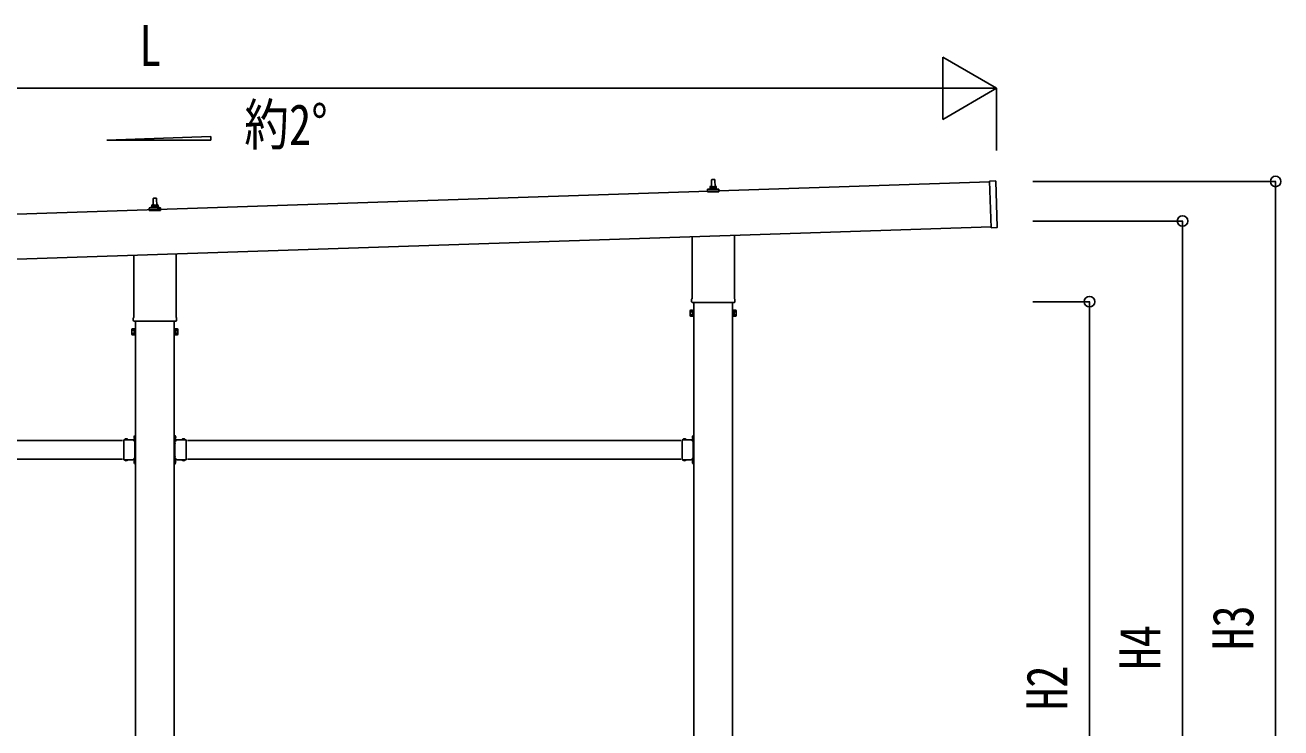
# Model space of a CAD drawing. Units: millimetres, scale not verified. Extents: x -16820 to 16820, y -11880 to 11880.
# Drawn here: x -376 to 3673, y -134 to 2130 of the extents above; entities that cross this region are included whole.
import ezdxf
from ezdxf.enums import TextEntityAlignment as Align

# ---------------------------------------------------------------- set-up
doc = ezdxf.new("R2010")
doc.units = ezdxf.units.MM
doc.header["$LTSCALE"] = 50
for name, color, linetype in [('0-2_USER1', 3, 'Continuous'), ('0-4_YKK_13', 4, 'Continuous'), ('0-5_YKK_A1', 4, 'Continuous'), ('0-6_YKK_D', 6, 'Continuous')]:
    doc.layers.add(name, color=color, linetype=linetype)
doc.styles.add('ＭＳ ゴシック', font='')
doc.styles.get('ＭＳ ゴシック').set_extended_font_data('MS Gothic')

msp = doc.modelspace()

# ---------------------------------------------------------------- linework, layer by layer
at = {"layer": '0-4_YKK_13'}
for p, q in [((1836.58, 1608.26), (1837.31, 1631.79)), ((1838.31, 1632.76), (1846.85, 1632.76)), ((1847.85, 1631.79), (1848.58, 1608.26)), ((2733.35, 1627.36), (2752.34, 1628)), ((2738.35, 1477.45), (2733.35, 1627.36)), ((2758.3, 1479.11), (2753.37, 1627.03)), ((1824.33, 1592.76), (1824.33, 1600.47)), ((1860.83, 1592.76), (1824.33, 1592.76)), ((1824.71, 1601.26), (1860.45, 1601.26)), ((1825.09, 1601.45), (1831.81, 1603.08)), ((1832.2, 1603.26), (1852.96, 1603.26)), ((1832.58, 1604.05), (1832.58, 1608.26)), ((1833.58, 1608.26), (1851.58, 1608.26)), ((1852.58, 1604.05), (1852.58, 1608.26)), ((1860.06, 1601.45), (1853.34, 1603.08)), ((1860.83, 1592.76), (1860.83, 1600.47)), ((24.33, 1532.76), (24.33, 1540.47)), ((24.71, 1541.26), (60.45, 1541.26)), ((25.09, 1541.45), (31.81, 1543.08)), ((32.2, 1543.26), (52.96, 1543.26)), ((32.58, 1544.05), (32.58, 1548.26)), ((33.58, 1548.26), (51.58, 1548.26)), ((36.58, 1548.26), (37.31, 1571.79)), ((38.31, 1572.76), (46.85, 1572.76)), ((47.85, 1571.79), (48.58, 1548.26)), ((52.58, 1544.05), (52.58, 1548.26)), ((60.06, 1541.45), (53.34, 1543.08)), ((60.83, 1532.76), (60.83, 1540.47)), ((60.83, 1532.76), (24.33, 1532.76)), ((2738.35, 1477.45), (2757.34, 1478.08)), ((1774.28, 1248.77), (1774.28, 1448.35)), ((1910.88, 1452.9), (1910.88, 1248.77)), ((-25.72, 1188.77), (-25.72, 1388.35)), ((110.88, 1392.9), (110.88, 1188.77)), ((1772.58, 1240), (1772.58, 1245.5)), ((1910.52, 1236.5), (1774.64, 1236.5)), ((1912.58, 1245.5), (1912.58, 1240)), ((-27.42, 1180), (-27.42, 1185.5)), ((110.52, 1176.5), (-25.36, 1176.5)), ((112.58, 1185.5), (112.58, 1180)), ((1768.58, 1210.5), (1769.34, 1211.81)), ((1768.58, 1210.5), (1768.58, 1193.5)), ((1768.58, 1193.5), (1769.34, 1192.19)), ((1775.58, 1206.91), (1769.34, 1206.91)), ((1775.58, 1197.09), (1769.34, 1197.09)), ((1775.58, 1192.19), (1769.34, 1192.19)), ((1778.08, 1192.8), (1775.58, 1192.8)), ((1907.08, 1192.8), (1909.58, 1192.8)), ((1909.58, 1206.91), (1915.82, 1206.91)), ((1909.58, 1197.09), (1915.82, 1197.09)), ((1909.58, 1192.19), (1915.82, 1192.19)), ((1916.58, 1210.5), (1915.82, 1211.81)), ((1916.58, 1193.5), (1915.82, 1192.19)), ((1916.58, 1210.5), (1916.58, 1193.5)), ((-31.42, 1150.5), (-30.66, 1151.81)), ((-31.42, 1150.5), (-31.42, 1133.5)), ((-24.42, 1146.91), (-30.66, 1146.91)), ((-24.42, 1137.09), (-30.66, 1137.09)), ((109.58, 1146.91), (115.82, 1146.91)), ((109.58, 1137.09), (115.82, 1137.09)), ((116.58, 1150.5), (115.82, 1151.81)), ((116.58, 1150.5), (116.58, 1133.5)), ((-31.42, 1133.5), (-30.66, 1132.19)), ((-24.42, 1132.19), (-30.66, 1132.19)), ((-21.92, 1132.8), (-24.42, 1132.8)), ((107.08, 1132.8), (109.58, 1132.8)), ((109.58, 1132.19), (115.82, 1132.19)), ((116.58, 1133.5), (115.82, 1132.19)), ((-57.92, 783.71), (-57.92, 794.1)), ((-57.92, 794.1), (-21.52, 794.1)), ((-57.92, 741.71), (-57.92, 782.29)), ((-54.66, 794.96), (-54.66, 794.8)), ((-53.96, 794.1), (-45.89, 794.1)), ((-51.05, 794.1), (-52.37, 796.76)), ((-48.8, 794.1), (-47.47, 796.76)), ((-45.19, 794.96), (-45.19, 794.8)), ((-25.62, 802), (-19.92, 802)), ((-21.92, 792.5), (-24.92, 792.5)), ((-21.52, 803.13), (-24.18, 804.45)), ((-21.52, 800.87), (-24.18, 799.55)), ((-22.38, 806.73), (-22.22, 806.73)), ((-22.38, 797.26), (-22.22, 797.26)), ((-21.92, 783.71), (-21.92, 790.5)), ((-21.92, 741.71), (-21.92, 782.29)), ((-21.52, 809.5), (-19.92, 809.5)), ((-21.52, 792.54), (-21.52, 809.5)), ((-21.52, 806.03), (-21.52, 797.96)), ((-19.92, 805), (-21.52, 805)), ((-21.52, 804), (-19.92, 804)), ((-21.52, 800), (-19.92, 800)), ((-19.92, 799), (-21.52, 799)), ((106.68, 809.5), (105.08, 809.5)), ((105.08, 805), (106.68, 805)), ((106.68, 804), (105.08, 804)), ((110.78, 802), (105.08, 802)), ((106.68, 800), (105.08, 800)), ((105.08, 799), (106.68, 799)), ((106.68, 792.54), (106.68, 809.5)), ((106.68, 806.03), (106.68, 797.96)), ((106.68, 803.13), (109.34, 804.45)), ((106.68, 800.87), (109.34, 799.55)), ((143.08, 794.1), (106.68, 794.1)), ((107.08, 792.5), (110.08, 792.5)), ((107.08, 783.71), (107.08, 790.5)), ((107.08, 741.71), (107.08, 782.29)), ((107.54, 806.73), (107.38, 806.73)), ((107.54, 797.26), (107.38, 797.26)), ((130.34, 794.96), (130.34, 794.8)), ((139.11, 794.1), (131.04, 794.1)), ((133.95, 794.1), (132.63, 796.76)), ((136.2, 794.1), (137.53, 796.76)), ((139.81, 794.96), (139.81, 794.8)), ((143.08, 783.71), (143.08, 794.1)), ((143.08, 741.71), (143.08, 782.29)), ((1742.08, 783.71), (1742.08, 794.1)), ((1742.08, 794.1), (1778.48, 794.1)), ((1742.08, 741.71), (1742.08, 782.29)), ((1745.34, 794.96), (1745.34, 794.8)), ((1746.04, 794.1), (1754.11, 794.1)), ((1748.95, 794.1), (1747.63, 796.76)), ((1751.2, 794.1), (1752.53, 796.76)), ((1754.81, 794.96), (1754.81, 794.8)), ((1774.38, 802), (1780.08, 802)), ((1778.08, 792.5), (1775.08, 792.5)), ((1778.48, 803.13), (1775.82, 804.45)), ((1778.48, 800.87), (1775.82, 799.55)), ((1777.62, 806.73), (1777.78, 806.73)), ((1777.62, 797.26), (1777.78, 797.26)), ((1778.08, 783.71), (1778.08, 790.5)), ((1778.08, 741.71), (1778.08, 782.29)), ((1778.48, 809.5), (1780.08, 809.5)), ((1778.48, 792.54), (1778.48, 809.5)), ((1778.48, 806.03), (1778.48, 797.96)), ((1780.08, 805), (1778.48, 805)), ((1778.48, 804), (1780.08, 804)), ((1778.48, 800), (1780.08, 800)), ((1780.08, 799), (1778.48, 799)), ((-57.92, 729.9), (-57.92, 740.29)), ((-57.92, 729.9), (-21.52, 729.9)), ((-54.66, 729.04), (-54.66, 729.2)), ((-53.96, 729.9), (-45.89, 729.9)), ((-51.05, 729.9), (-52.37, 727.24)), ((-48.8, 729.9), (-47.47, 727.24)), ((-45.19, 729.04), (-45.19, 729.2)), ((-24.92, 731.5), (-21.92, 731.5)), ((-21.92, 733.5), (-21.92, 740.29)), ((-21.52, 714.5), (-21.52, 731.46)), ((106.68, 714.5), (106.68, 731.46)), ((143.08, 729.9), (106.68, 729.9)), ((107.08, 733.5), (107.08, 740.29)), ((110.08, 731.5), (107.08, 731.5)), ((130.34, 729.04), (130.34, 729.2)), ((139.11, 729.9), (131.04, 729.9)), ((133.95, 729.9), (132.63, 727.24)), ((136.2, 729.9), (137.53, 727.24)), ((139.81, 729.04), (139.81, 729.2)), ((143.08, 729.9), (143.08, 740.29)), ((1742.08, 729.9), (1742.08, 740.29)), ((1742.08, 729.9), (1778.48, 729.9)), ((1745.34, 729.04), (1745.34, 729.2)), ((1746.04, 729.9), (1754.11, 729.9)), ((1748.95, 729.9), (1747.63, 727.24)), ((1751.2, 729.9), (1752.53, 727.24)), ((1754.81, 729.04), (1754.81, 729.2)), ((1775.08, 731.5), (1778.08, 731.5)), ((1778.08, 733.5), (1778.08, 740.29)), ((1778.48, 714.5), (1778.48, 731.46)), ((-21.52, 723.13), (-24.18, 724.45)), ((-21.52, 720.87), (-24.18, 719.55)), ((-22.38, 726.73), (-22.22, 726.73)), ((-22.38, 717.26), (-22.22, 717.26)), ((-21.52, 726.03), (-21.52, 717.96)), ((-21.52, 724), (-19.92, 724)), ((-21.52, 720), (-19.92, 720)), ((-21.52, 714.5), (-19.92, 714.5)), ((106.68, 724), (105.08, 724)), ((106.68, 720), (105.08, 720)), ((106.68, 714.5), (105.08, 714.5)), ((106.68, 726.03), (106.68, 717.96)), ((106.68, 723.13), (109.34, 724.45)), ((106.68, 720.87), (109.34, 719.55)), ((107.54, 726.73), (107.38, 726.73)), ((107.54, 717.26), (107.38, 717.26)), ((1778.48, 723.13), (1775.82, 724.45)), ((1778.48, 720.87), (1775.82, 719.55)), ((1777.62, 726.73), (1777.78, 726.73)), ((1777.62, 717.26), (1777.78, 717.26)), ((1778.48, 726.03), (1778.48, 717.96)), ((1778.48, 724), (1780.08, 724)), ((1778.48, 720), (1780.08, 720)), ((1778.48, 714.5), (1780.08, 714.5))]:
    msp.add_line(p, q, dxfattribs=at)
for points in [[(1775.58, 1192.19), (1775.58, 1211.81), (1769.34, 1211.81)], [(1775.58, 1192.8), (1775.58, 1211.2), (1778.08, 1211.2)], [(1909.58, 1192.8), (1909.58, 1211.2), (1907.08, 1211.2)], [(1909.58, 1192.19), (1909.58, 1211.81), (1915.82, 1211.81)], [(-24.42, 1132.19), (-24.42, 1151.81), (-30.66, 1151.81)], [(-24.42, 1132.8), (-24.42, 1151.2), (-21.92, 1151.2)], [(109.58, 1132.8), (109.58, 1151.2), (107.08, 1151.2)], [(109.58, 1132.19), (109.58, 1151.81), (115.82, 1151.81)], [(-21.92, 790.5), (-24.92, 790.5), (-24.92, 794.1)], [(-19.92, 794.5), (-19.92, 800.5), (-19.92, 803.5), (-19.92, 809.5)], [(105.08, 794.5), (105.08, 800.5), (105.08, 803.5), (105.08, 809.5)], [(107.08, 790.5), (110.08, 790.5), (110.08, 794.1)], [(1778.08, 790.5), (1775.08, 790.5), (1775.08, 794.1)], [(1780.08, 794.5), (1780.08, 800.5), (1780.08, 803.5), (1780.08, 809.5)], [(-21.92, 733.5), (-24.92, 733.5), (-24.92, 729.9)], [(-19.92, 714.5), (-19.92, 720.5), (-19.92, 723.5), (-19.92, 729.5)], [(105.08, 714.5), (105.08, 720.5), (105.08, 723.5), (105.08, 729.5)], [(107.08, 733.5), (110.08, 733.5), (110.08, 729.9)], [(1778.08, 733.5), (1775.08, 733.5), (1775.08, 729.9)], [(1780.08, 714.5), (1780.08, 720.5), (1780.08, 723.5), (1780.08, 729.5)]]:
    msp.add_lwpolyline(points, dxfattribs=at)
for points in [[(1778.08, 1191.5), (1778.08, 1212.5), (1780.08, 1212.5), (1780.08, 1191.5)], [(1907.08, 1191.5), (1907.08, 1212.5), (1905.08, 1212.5), (1905.08, 1191.5)], [(-21.92, 1131.5), (-21.92, 1152.5), (-19.92, 1152.5), (-19.92, 1131.5)], [(107.08, 1131.5), (107.08, 1152.5), (105.08, 1152.5), (105.08, 1131.5)]]:
    msp.add_lwpolyline(points, close=True, dxfattribs=at)
for centre, radius, start, end in [((1838.31, 1631.76), 1, 90, 178.60509), ((1846.85, 1631.76), 1, 1.39491, 90), ((2752.37, 1627), 1, 1.90915, 91.90915), ((1825.33, 1600.47), 1, 103.62699, 180), ((1831.58, 1604.05), 1, 283.62699, 0), ((1836.66, 1607.63), 4.13, 90, 171.17633), ((1833.58, 1607.26), 1, 90, 180), ((1845.91, 1608.26), 4.83, 133.60282, 180), ((1839.25, 1608.26), 4.83, 0, 46.39718), ((1848.49, 1607.63), 4.13, 8.82367, 90), ((1851.58, 1607.26), 1, 0, 90), ((1853.58, 1604.05), 1, 180, 256.37301), ((1859.83, 1600.47), 1, 0, 76.37301), ((25.33, 1540.47), 1, 103.62699, 180), ((31.58, 1544.05), 1, 283.62699, 0), ((36.66, 1547.63), 4.13, 90, 171.17633), ((33.58, 1547.26), 1, 90, 180), ((38.31, 1571.76), 1, 90, 178.60509), ((45.91, 1548.26), 4.83, 133.60282, 180), ((39.25, 1548.26), 4.83, 0, 46.39718), ((46.85, 1571.76), 1, 1.39491, 90), ((48.49, 1547.63), 4.13, 8.82367, 90), ((51.58, 1547.26), 1, 0, 90), ((53.58, 1544.05), 1, 180, 256.37301), ((59.83, 1540.47), 1, 0, 76.37301), ((2757.3, 1479.08), 1, 271.90915, 1.90915), ((1776.58, 1245.5), 4, 125.09963, 180), ((1776.58, 1240), 4, 180, 194.47751), ((1776.58, 1240), 4, 194.47751, 241.04498), ((1908.58, 1240), 4, 298.95502, 345.52249), ((1908.58, 1245.5), 4, 0, 54.90037), ((1908.58, 1240), 4, 345.52249, 0), ((-23.42, 1185.5), 4, 125.09963, 180), ((-23.42, 1180), 4, 180, 194.47751), ((-23.42, 1180), 4, 194.47751, 241.04498), ((108.58, 1180), 4, 298.95502, 345.52249), ((108.58, 1185.5), 4, 0, 54.90037), ((108.58, 1180), 4, 345.52249, 0), ((1772.92, 1209.36), 4.34, 145.61575, 214.38425), ((1784.82, 1202), 16.24, 162.41205, 197.58795), ((1772.92, 1194.64), 4.34, 145.61575, 214.38425), ((1912.23, 1209.36), 4.34, 325.61575, 34.38425), ((1900.34, 1202), 16.24, 342.41205, 17.58795), ((1912.23, 1194.64), 4.34, 325.61575, 34.38425), ((-27.08, 1149.36), 4.34, 145.61575, 214.38425), ((-15.18, 1142), 16.24, 162.41205, 197.58795), ((-27.08, 1134.64), 4.34, 145.61575, 214.38425), ((112.23, 1149.36), 4.34, 325.61575, 34.38425), ((100.34, 1142), 16.24, 342.41205, 17.58795), ((112.23, 1134.64), 4.34, 325.61575, 34.38425), ((-58.62, 783), 1, 314.427, 45.573), ((-53.96, 794.8), 0.7, 180, 270), ((-53.79, 794.96), 0.862, 129.12355, 180), ((-49.92, 790.2), 7, 90, 129.12355), ((-49.92, 790.2), 7, 50.87645, 90), ((-45.89, 794.8), 0.7, 270, 0), ((-46.05, 794.96), 0.862, 0, 50.87645), ((-17.62, 802), 7, 140.87645, 180), ((-17.62, 802), 7, 180, 219.12355), ((-22.38, 805.87), 0.862, 90, 140.87645), ((-22.38, 798.13), 0.862, 219.12355, 270), ((-22.22, 806.03), 0.7, 0, 90), ((-22.22, 797.96), 0.7, 270, 0), ((-21.22, 783), 1, 134.427, 225.573), ((-21.92, 794.5), 2, 270, 0), ((107.08, 794.5), 2, 180, 270), ((107.38, 806.03), 0.7, 90, 180), ((107.38, 797.96), 0.7, 180, 270), ((106.38, 783), 1, 314.427, 45.573), ((107.54, 805.87), 0.862, 39.12355, 90), ((107.54, 798.13), 0.862, 270, 320.87645), ((102.78, 802), 7, 0, 39.12355), ((102.78, 802), 7, 320.87645, 0), ((131.04, 794.8), 0.7, 180, 270), ((131.21, 794.96), 0.862, 129.12355, 180), ((135.08, 790.2), 7, 90, 129.12355), ((135.08, 790.2), 7, 50.87645, 90), ((139.11, 794.8), 0.7, 270, 0), ((138.95, 794.96), 0.862, 0, 50.87645), ((143.78, 783), 1, 134.427, 225.573), ((1741.38, 783), 1, 314.427, 45.573), ((1746.04, 794.8), 0.7, 180, 270), ((1746.21, 794.96), 0.862, 129.12355, 180), ((1750.08, 790.2), 7, 90, 129.12355), ((1750.08, 790.2), 7, 50.87645, 90), ((1754.11, 794.8), 0.7, 270, 0), ((1753.95, 794.96), 0.862, 0, 50.87645), ((1782.38, 802), 7, 140.87645, 180), ((1782.38, 802), 7, 180, 219.12355), ((1777.62, 805.87), 0.862, 90, 140.87645), ((1777.62, 798.13), 0.862, 219.12355, 270), ((1777.78, 806.03), 0.7, 0, 90), ((1777.78, 797.96), 0.7, 270, 0), ((1778.78, 783), 1, 134.427, 225.573), ((1778.08, 794.5), 2, 270, 0), ((-58.62, 741), 1, 314.427, 45.573), ((-53.96, 729.2), 0.7, 90, 180), ((-53.79, 729.04), 0.862, 180, 230.87645), ((-45.89, 729.2), 0.7, 0, 90), ((-46.05, 729.04), 0.862, 309.12355, 0), ((-21.22, 741), 1, 134.427, 225.573), ((-21.92, 729.5), 2, 0, 90), ((107.08, 729.5), 2, 90, 180), ((106.38, 741), 1, 314.427, 45.573), ((131.04, 729.2), 0.7, 90, 180), ((131.21, 729.04), 0.862, 180, 230.87645), ((139.11, 729.2), 0.7, 0, 90), ((138.95, 729.04), 0.862, 309.12355, 0), ((143.78, 741), 1, 134.427, 225.573), ((1741.38, 741), 1, 314.427, 45.573), ((1746.04, 729.2), 0.7, 90, 180), ((1746.21, 729.04), 0.862, 180, 230.87645), ((1754.11, 729.2), 0.7, 0, 90), ((1753.95, 729.04), 0.862, 309.12355, 0), ((1778.78, 741), 1, 134.427, 225.573), ((1778.08, 729.5), 2, 0, 90), ((-49.92, 733.8), 7, 230.87645, 270), ((-49.92, 733.8), 7, 270, 309.12355), ((-17.62, 722), 7, 140.87645, 180), ((-17.62, 722), 7, 180, 219.12355), ((-22.38, 725.87), 0.862, 90, 140.87645), ((-22.38, 718.13), 0.862, 219.12355, 270), ((-22.22, 726.03), 0.7, 0, 90), ((-22.22, 717.96), 0.7, 270, 0), ((107.38, 726.03), 0.7, 90, 180), ((107.38, 717.96), 0.7, 180, 270), ((107.54, 725.87), 0.862, 39.12355, 90), ((107.54, 718.13), 0.862, 270, 320.87645), ((102.78, 722), 7, 0, 39.12355), ((102.78, 722), 7, 320.87645, 0), ((135.08, 733.8), 7, 230.87645, 270), ((135.08, 733.8), 7, 270, 309.12355), ((1750.08, 733.8), 7, 230.87645, 270), ((1750.08, 733.8), 7, 270, 309.12355), ((1782.38, 722), 7, 140.87645, 180), ((1782.38, 722), 7, 180, 219.12355), ((1777.62, 725.87), 0.862, 90, 140.87645), ((1777.62, 718.13), 0.862, 219.12355, 270), ((1777.78, 726.03), 0.7, 0, 90), ((1777.78, 717.96), 0.7, 270, 0)]:
    msp.add_arc(centre, radius, start, end, dxfattribs=at)
at = {"layer": '0-5_YKK_A1'}
for p, q in [((-112.74, 1759.19), (223.26, 1771.6)), ((223.26, 1759.19), (-112.74, 1759.19)), ((223.26, 1771.6), (223.26, 1759.19)), ((2733.42, 1625.37), (-2658.65, 1445.66)), ((-2653.82, 1300.74), (2738.25, 1480.48)), ((1780.08, 1236.5), (1780.08, -1681)), ((1905.08, -1681), (1905.08, 1236.5)), ((-19.92, 1176.5), (-19.92, -1681)), ((105.08, -1681), (105.08, 1176.5)), ((-1652.92, 792), (-61.92, 792)), ((147.08, 792), (1738.08, 792)), ((-1652.92, 732), (-61.92, 732)), ((-24.92, 732), (-20.42, 732)), ((110.08, 732), (105.58, 732)), ((147.08, 732), (1738.08, 732)), ((1775.08, 732), (1779.58, 732))]:
    msp.add_line(p, q, dxfattribs=at)
for points in [[(-24.92, 792), (-20.42, 792), (-20.42, 732)], [(110.08, 792), (105.58, 792), (105.58, 732)], [(1775.08, 792), (1779.58, 792), (1779.58, 732)]]:
    msp.add_lwpolyline(points, dxfattribs=at)
at = {"layer": '0-6_YKK_D'}
for p, q in [((2755.73, 1926.45), (2582.52, 2026.45)), ((2582.52, 2026.45), (2582.52, 1826.45)), ((2555.73, 1926.45), (-2476.12, 1926.45)), ((2755.73, 1926.45), (2409.32, 1926.45)), ((2755.73, 1926.45), (2582.52, 1826.45)), ((2755.73, 1726.16), (2755.73, 1927.45)), ((2872.95, 1626.45), (3656.73, 1626.45)), ((3655.73, -1181), (3655.73, 1626.45)), ((2872.95, 1499), (3356.73, 1499)), ((3355.73, -1181), (3355.73, 1499)), ((2872.95, 1239), (3056.73, 1239)), ((3055.73, -1181), (3055.73, 1239))]:
    msp.add_line(p, q, dxfattribs=at)
for centre in [(3655.73, 1626.45), (3355.73, 1499), (3055.73, 1239)]:
    msp.add_circle(centre, 17, dxfattribs=at)

# ---------------------------------------------------------------- texts
at = {"layer": '0-2_USER1', "style": 'ＭＳ ゴシック', "width": 0.8}
msp.add_text('約2°', height=132, dxfattribs=at).set_placement((330.65, 1704.12), align=Align.BOTTOM_LEFT)
at = {"layer": '0-6_YKK_D', "style": 'ＭＳ ゴシック', "width": 0.8}
msp.add_text('L', height=132, dxfattribs=at).set_placement((-8.19, 1958.45), align=Align.BOTTOM_LEFT)
for s, p in [('H3', (3623.73, 117.12)), ('H4', (3323.73, 53.4)), ('H2', (3023.73, -76.6))]:
    msp.add_text(s, height=132, rotation=90, dxfattribs=at).set_placement(p, align=Align.BOTTOM_LEFT)

doc.saveas('drawing.dxf')
